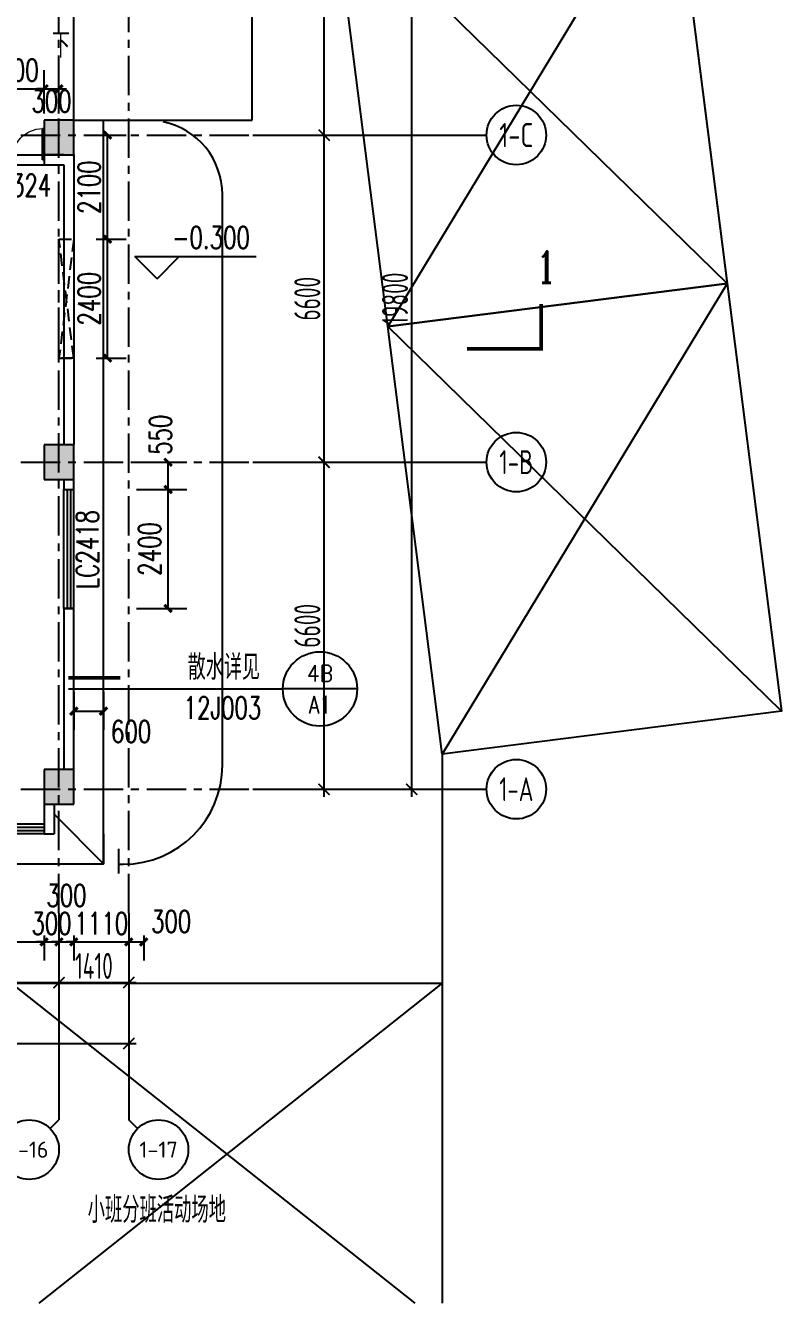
# Model space of a CAD drawing. Header units: millimetres. Extents: x -1048436 to -185795, y -983427 to 400387.
# Drawn here: x -680837 to -665581, y -515467 to -489683 of the extents above; entities that cross this region are included whole.
import ezdxf
from ezdxf.enums import TextEntityAlignment as Align

# ---------------------------------------------------------------- set-up
doc = ezdxf.new("R2010")
doc.units = ezdxf.units.MM
doc.header["$LTSCALE"] = 500
doc.linetypes.add('( Dashed )', pattern=[0.75, 0.5, -0.25])
doc.linetypes.add('一层轴网$0$CENTER', pattern=[50.8, 31.75, -6.35, 6.35, -6.35])
for name, color, linetype in [('AXIS_TEXT', 7, 'Continuous'), ('COLUMN', 254, 'Continuous'), ('DIM_SYMB', 3, 'Continuous'), ('PUB_DIM', 3, 'Continuous'), ('PUB_HATCH', 8, 'Continuous'), ('PUB_TEXT', 7, 'Continuous'), ('WINDOW', 4, 'Continuous'), ('WINDOW_TEXT', 7, 'Continuous'), ('一层轴网$0$建-文字', 4, 'Continuous'), ('一层轴网$0$建-符号', 150, 'Continuous'), ('一层轴网$0$建-轴线', 1, '一层轴网$0$CENTER'), ('室外道路', 44, 'Continuous'), ('建-墙', 254, 'Continuous'), ('建-屋面-排水沟落水口', 175, 'Continuous'), ('建-平面-家具', 251, 'Continuous'), ('建-文字', 4, 'Continuous'), ('建-符号', 13, 'Continuous'), ('建-符号-门编号', 13, 'Continuous'), ('建-门扇', 32, 'Continuous'), ('景-平面-绿化填充', 56, 'Continuous'), ('连廊柱子', 255, 'Continuous')]:
    doc.layers.add(name, color=color, linetype=linetype)
doc.styles.add('_TCH_DIM', font='SIMPLEX', dxfattribs={"bigfont": 'GBCBIG'})
doc.styles.add('_TCH_DIM_T3', font='SIMPLEX', dxfattribs={"width": 0.705882, "bigfont": 'GBCBIG'})
doc.styles.add('_TCH_LABEL', font='COMPLEX', dxfattribs={"bigfont": 'GBCBIG'})
doc.styles.add('_TCH_WINDOW', font='SIMPLEX', dxfattribs={"height": 3.5, "bigfont": 'GBCBIG'})
doc.styles.add('COMPLEX', font='COMPLEX')
doc.styles.add('XD2008', font='xd-hzs.shx', dxfattribs={"width": 0.7, "bigfont": 'xd-hztxt.shx'})
doc.styles.add('一层轴网$0$XD2008', font='xd-hzs.shx', dxfattribs={"width": 0.7, "bigfont": 'xd-hztxt.shx'})
doc.styles.add('一层轴网$0$XD2008_T3', font='xd-hzs.shx', dxfattribs={"width": 0.7, "bigfont": 'xd-hztxt.shx'})
doc.dimstyles.new('_TCH_ARCH&&150', dxfattribs={"dimtxt": 446.25, "dimasz": 150, "dimexe": 375, "dimexo": 450, "dimgap": 150, "dimtad": 1, "dimdec": 0, "dimzin": 0, "dimdsep": 46, "dimtxsty": '_TCH_DIM_T3', "dimblk": 'ARCHTICK', "dimcen": 0.09, "dimclrt": 7, "dimazin": 2, "dimtfac": 1, "dimtdec": 0, "dimtix": 1, "dimtmove": 2, "dimatfit": 3, "dimldrblk": 'ARCHTICK', "dimfxl": 1, "dimtolj": 1, "dimtzin": 0, "dimarcsym": 0})
doc.dimstyles.new('一层轴网$0$XD100&&150', dxfattribs={"dimtxt": 525, "dimasz": 225, "dimexe": 150, "dimexo": 150, "dimgap": 75, "dimtad": 1, "dimdec": 0, "dimdsep": 46, "dimtxsty": '一层轴网$0$XD2008_T3', "dimblk": '一层轴网$0$_ARCHTICK', "dimcen": 2.5, "dimdle": 150, "dimclrt": 7, "dimaunit": 1, "dimadec": 0, "dimazin": 0, "dimtfac": 1, "dimtdec": 0, "dimtix": 1, "dimtmove": 0, "dimatfit": 3, "dimfxl": 1, "dimtolj": 1, "dimtzin": 0, "dimarcsym": 0})

# ---------------------------------------------------------------- blocks, each defined once
blk = doc.blocks.new('中班活动场地')
at = {"layer": '建-平面-家具', "linetype": 'Continuous'}
for p, q in [((1743512, 795274), (1752212, 788374)), ((1752212, 795274), (1743512, 788374))]:
    blk.add_line(p, q, dxfattribs=at)
blk.add_lwpolyline([(1743512, 795274), (1752212, 795274), (1752212, 788374), (1743512, 788374), (1743512, 795274)], dxfattribs=at)
blk = doc.blocks.new('fdhgh')
at = {"layer": '景-平面-绿化填充'}
h = blk.add_hatch(dxfattribs=at)
h.set_pattern_fill('GRASS', color=256, scale=500, style=0)
h.set_pattern_definition([(90, (-26937.1, -803185.1), (-997.7955, 997.7955), [264.5807, -1731.0102]), (45, (-26937.1, -803185.1), (-997.7962, 997.7962), [264.5807, -1146.5161]), (135, (-26937.1, -803185.1), (-997.7962, -997.7962), [264.5807, -1146.5161])])
edge = h.paths.add_edge_path()
edge.add_line((-1391918, -533384), (-1391918, -500074))
edge.add_line((-1391918, -500074), (-1392920, -492192))
edge.add_line((-1392920, -492192), (-1460021, -492192))
edge.add_line((-1460021, -492192), (-1460021, -494283))
edge.add_arc((-1458021, -494283), 2000, 180, 270)
edge.add_line((-1458021, -496283), (-1434821, -496283))
edge.add_line((-1434821, -496283), (-1434821, -501283))
edge.add_line((-1434821, -501283), (-1452821, -501283))
edge.add_line((-1452821, -501283), (-1452821, -499283))
edge.add_line((-1452821, -499283), (-1458021, -499283))
edge.add_arc((-1458021, -501283), 2000, 90, 180)
edge.add_line((-1460021, -501283), (-1460021, -502283))
edge.add_line((-1460021, -502283), (-1406458, -502283))
edge.add_line((-1406458, -502283), (-1405476, -509988))
edge.add_line((-1405476, -509988), (-1405271, -509962))
edge.add_arc((-1405406, -508971), 1000, 277.7235, 360)
edge.add_line((-1404406, -508971), (-1404666, -506861))
edge.add_line((-1404666, -506861), (-1395440, -505688))
edge.add_line((-1395440, -505688), (-1393762, -518881))
edge.add_line((-1393762, -518881), (-1399615, -519626))
edge.add_arc((-1399489, -520618), 1000, 97.2475, 187.2475)
edge.add_line((-1400481, -520744), (-1400418, -521240))
edge.add_line((-1400418, -521240), (-1393573, -520369))
edge.add_line((-1393573, -520369), (-1391918, -533384))
edge = h.paths.add_edge_path()
edge.add_line((-1460644, -592730), (-1436235, -592730))
edge.add_line((-1436235, -592730), (-1436235, -590271))
edge.add_line((-1436235, -590271), (-1440973, -590271))
edge.add_line((-1440973, -590271), (-1440973, -582660))
edge.add_line((-1440973, -582660), (-1449771, -582659))
edge.add_line((-1449771, -582659), (-1449771, -583259))
edge.add_line((-1449771, -583259), (-1463873, -583259))
edge.add_line((-1463873, -583259), (-1463873, -584960))
edge.add_line((-1463873, -584960), (-1474580, -584960))
edge.add_line((-1474580, -584960), (-1476321, -583426))
edge.add_line((-1476321, -583426), (-1476321, -574192))
edge.add_line((-1476321, -574192), (-1481371, -574192))
edge.add_line((-1481371, -574192), (-1481371, -577350))
edge.add_arc((-1472371, -577350), 9000, 180, 247.0886)
edge.add_line((-1475875, -585640), (-1464599, -590406))
edge.add_arc((-1467358, -599627), 9626, 45.7713, 73.3481, ccw=False)
blk.add_line((-1399271, -583560), (-1399271, -584060))
at = {"layer": '室外道路', "ltscale": 5}
for p, q in [((-1397173, -581871), (-1397173, -570360)), ((-1385890, -580783), (-1392735, -581653)), ((-1392735, -581653), (-1392735, -592730)), ((-1399271, -583871), (-1399173, -583871))]:
    blk.add_line(p, q, dxfattribs=at)
blk.add_lwpolyline([(-1393573, -520369), (-1385890, -580783)], dxfattribs=at)
for centre, radius, start, end in [((-1398673, -570360), 1500, 0, 78.412), ((-1399173, -581871), 2000, 270, 0)]:
    blk.add_arc(centre, radius, start, end, dxfattribs=at)
at = {"layer": '建-平面-家具', "linetype": 'Continuous'}
for p, q in [((-1401435, -586271), (-1393291, -592730)), ((-1392735, -586271), (-1400879, -592730))]:
    blk.add_line(p, q, dxfattribs=at)
blk.add_lwpolyline([(-1401435, -586271), (-1392735, -586271), (-1392735, -592730)], dxfattribs=at)
at = {"layer": '连廊柱子', "rotation": 277.2475248641641}
for p in [(-2396960, 1065732), (-2395863, 1057101)]:
    blk.add_blockref('中班活动场地', p, dxfattribs=at)
blk = doc.blocks.new('_AXISO')
blk.add_circle((0, 0), 0.5)
at = {"layer": 'AXIS_TEXT', "style": 'COMPLEX', "width": 1.041667}
blk.add_attdef('A', text='', height=0.56, dxfattribs=at).set_placement((-0.25, -0.28), (0.25, -0.28), align=Align.FIT)
blk = doc.blocks.new('一层轴网$0$_ARCHTICK')
at = {"color": 0, "linetype": 'ByBlock', "const_width": 0.15}
blk.add_lwpolyline([(-0.5, -0.5), (0.5, 0.5)], dxfattribs=at)
blk = doc.blocks.new('*D2908')
at = {"layer": 'Defpoints', "color": 0, "transparency": 16777216}
for p in [(67050, -2500), (73200, -2500), (73200, -3900)]:
    blk.add_point(p, dxfattribs=at)
at = {"layer": '一层轴网$0$建-符号', "color": 0, "lineweight": -2, "transparency": 16777216}
for p, q in [((67050, -2650), (67050, -4050)), ((73200, -2650), (73200, -4050)), ((66900, -3900), (73350, -3900))]:
    blk.add_line(p, q, dxfattribs=at)
at = {"layer": '一层轴网$0$建-符号', "color": 0, "lineweight": -2, "transparency": 16777216, "xscale": 225, "yscale": 225, "zscale": 225, "rotation": 180}
blk.add_blockref('一层轴网$0$_ARCHTICK', (67050, -3900), dxfattribs=at)
at = {"layer": '一层轴网$0$建-符号', "color": 0, "lineweight": -2, "transparency": 16777216, "xscale": 225, "yscale": 225, "zscale": 225}
blk.add_blockref('一层轴网$0$_ARCHTICK', (73200, -3900), dxfattribs=at)
at = {"layer": '一层轴网$0$建-符号', "color": 7, "transparency": 16777216, "insert": (70125, -3562.5), "char_height": 525, "attachment_point": 5, "style": '一层轴网$0$XD2008_T3'}
blk.add_mtext('\\A1;6150', dxfattribs=at)
blk = doc.blocks.new('*D2909')
at = {"layer": 'Defpoints', "color": 0, "transparency": 16777216}
for p in [(73200, -2500), (74610, -2500), (74610, -3900)]:
    blk.add_point(p, dxfattribs=at)
at = {"layer": '一层轴网$0$建-符号', "color": 0, "lineweight": -2, "transparency": 16777216}
for p, q in [((73200, -2650), (73200, -4050)), ((74610, -2650), (74610, -4050)), ((73050, -3900), (74760, -3900))]:
    blk.add_line(p, q, dxfattribs=at)
at = {"layer": '一层轴网$0$建-符号', "color": 0, "lineweight": -2, "transparency": 16777216, "xscale": 225, "yscale": 225, "zscale": 225, "rotation": 180}
blk.add_blockref('一层轴网$0$_ARCHTICK', (73200, -3900), dxfattribs=at)
at = {"layer": '一层轴网$0$建-符号', "color": 0, "lineweight": -2, "transparency": 16777216, "xscale": 225, "yscale": 225, "zscale": 225}
blk.add_blockref('一层轴网$0$_ARCHTICK', (74610, -3900), dxfattribs=at)
at = {"layer": '一层轴网$0$建-符号', "color": 7, "transparency": 16777216, "insert": (73905, -3563), "char_height": 525, "attachment_point": 5, "style": '一层轴网$0$XD2008_T3'}
blk.add_mtext('\\A1;1410', dxfattribs=at)
blk = doc.blocks.new('*D2910')
at = {"layer": 'Defpoints', "color": 0, "transparency": 16777216}
for p in [(0, -4275), (74610, -4275), (74610, -5130)]:
    blk.add_point(p, dxfattribs=at)
at = {"layer": '一层轴网$0$建-符号', "color": 0, "lineweight": -2, "transparency": 16777216}
for p, q in [((0, -4425), (0, -5280)), ((74610, -4425), (74610, -5280)), ((-150, -5130), (74760, -5130))]:
    blk.add_line(p, q, dxfattribs=at)
at = {"layer": '一层轴网$0$建-符号', "color": 0, "lineweight": -2, "transparency": 16777216, "xscale": 225, "yscale": 225, "zscale": 225, "rotation": 180}
blk.add_blockref('一层轴网$0$_ARCHTICK', (0, -5130), dxfattribs=at)
at = {"layer": '一层轴网$0$建-符号', "color": 0, "lineweight": -2, "transparency": 16777216, "xscale": 225, "yscale": 225, "zscale": 225}
blk.add_blockref('一层轴网$0$_ARCHTICK', (74610, -5130), dxfattribs=at)
at = {"layer": '一层轴网$0$建-符号', "color": 7, "transparency": 16777216, "insert": (37305, -4793), "char_height": 525, "attachment_point": 5, "style": '一层轴网$0$XD2008_T3'}
blk.add_mtext('\\A1;74610', dxfattribs=at)
blk = doc.blocks.new('*D2931')
at = {"layer": 'Defpoints', "color": 0, "transparency": 16777216}
for p in [(77110, 19800), (78550, 19800), (77110, 13200)]:
    blk.add_point(p, dxfattribs=at)
at = {"layer": '一层轴网$0$建-符号', "color": 0, "lineweight": -2, "transparency": 16777216}
for p, q in [((78550, 13050), (78550, 19950)), ((77260, 19800), (78700, 19800)), ((77260, 13200), (78700, 13200))]:
    blk.add_line(p, q, dxfattribs=at)
at = {"layer": '一层轴网$0$建-符号', "color": 0, "lineweight": -2, "transparency": 16777216, "xscale": 225, "yscale": 225, "zscale": 225}
for p, rotation in [((78550, 19800), 90), ((78550, 13200), 270)]:
    blk.add_blockref('一层轴网$0$_ARCHTICK', p, dxfattribs=dict(at, rotation=rotation))
at = {"layer": '一层轴网$0$建-符号', "color": 7, "transparency": 16777216, "insert": (78212, 16500), "char_height": 525, "attachment_point": 5, "rotation": 90, "style": '一层轴网$0$XD2008_T3'}
blk.add_mtext('\\A1;6600', dxfattribs=at)
blk = doc.blocks.new('*D2932')
at = {"layer": 'Defpoints', "color": 0, "transparency": 16777216}
for p in [(77110, 13200), (78550, 13200), (77110, 6600)]:
    blk.add_point(p, dxfattribs=at)
at = {"layer": '一层轴网$0$建-符号', "color": 0, "lineweight": -2, "transparency": 16777216}
for p, q in [((77260, 13200), (78700, 13200)), ((78550, 6450), (78550, 13350)), ((77260, 6600), (78700, 6600))]:
    blk.add_line(p, q, dxfattribs=at)
at = {"layer": '一层轴网$0$建-符号', "color": 0, "lineweight": -2, "transparency": 16777216, "xscale": 225, "yscale": 225, "zscale": 225}
for p, rotation in [((78550, 13200), 90), ((78550, 6600), 270)]:
    blk.add_blockref('一层轴网$0$_ARCHTICK', p, dxfattribs=dict(at, rotation=rotation))
at = {"layer": '一层轴网$0$建-符号', "color": 7, "transparency": 16777216, "insert": (78212, 9900), "char_height": 525, "attachment_point": 5, "rotation": 90, "style": '一层轴网$0$XD2008_T3'}
blk.add_mtext('\\A1;6600', dxfattribs=at)
blk = doc.blocks.new('*D2933')
at = {"layer": 'Defpoints', "color": 0, "transparency": 16777216}
for p in [(77110, 6600), (78550, 6600), (77110, 0)]:
    blk.add_point(p, dxfattribs=at)
at = {"layer": '一层轴网$0$建-符号', "color": 0, "lineweight": -2, "transparency": 16777216}
for p, q in [((78550, -150), (78550, 6750)), ((77260, 6600), (78700, 6600)), ((77260, 0), (78700, 0))]:
    blk.add_line(p, q, dxfattribs=at)
at = {"layer": '一层轴网$0$建-符号', "color": 0, "lineweight": -2, "transparency": 16777216, "xscale": 225, "yscale": 225, "zscale": 225}
for p, rotation in [((78550, 6600), 90), ((78550, 0), 270)]:
    blk.add_blockref('一层轴网$0$_ARCHTICK', p, dxfattribs=dict(at, rotation=rotation))
at = {"layer": '一层轴网$0$建-符号', "color": 7, "transparency": 16777216, "insert": (78212, 3300), "char_height": 525, "attachment_point": 5, "rotation": 90, "style": '一层轴网$0$XD2008_T3'}
blk.add_mtext('\\A1;6600', dxfattribs=at)
blk = doc.blocks.new('*D2934')
at = {"layer": 'Defpoints', "color": 0, "transparency": 16777216}
for p in [(78925, 19800), (80320, 19800), (78925, 0)]:
    blk.add_point(p, dxfattribs=at)
at = {"layer": '一层轴网$0$建-符号', "color": 0, "lineweight": -2, "transparency": 16777216}
for p, q in [((80320, -150), (80320, 19950)), ((79075, 19800), (80470, 19800)), ((79075, 0), (80470, 0))]:
    blk.add_line(p, q, dxfattribs=at)
at = {"layer": '一层轴网$0$建-符号', "color": 0, "lineweight": -2, "transparency": 16777216, "xscale": 225, "yscale": 225, "zscale": 225}
for p, rotation in [((80320, 19800), 90), ((80320, 0), 270)]:
    blk.add_blockref('一层轴网$0$_ARCHTICK', p, dxfattribs=dict(at, rotation=rotation))
at = {"layer": '一层轴网$0$建-符号', "color": 7, "transparency": 16777216, "insert": (79982.5, 9900), "char_height": 525, "attachment_point": 5, "rotation": 90, "style": '一层轴网$0$XD2008_T3'}
blk.add_mtext('\\A1;19800', dxfattribs=at)
blk = doc.blocks.new('_ArchTick')
at = {"color": 0, "linetype": 'ByBlock', "const_width": 0.4}
blk.add_lwpolyline([(-0.5, -0.5), (0.5, 0.5)], dxfattribs=at)
blk = doc.blocks.new('*D2955')
at = {"layer": 'Defpoints', "color": 0, "transparency": 16777216}
for p in [(-679861, -491894), (-679181, -491894), (-679861, -493994)]:
    blk.add_point(p, dxfattribs=at)
at = {"layer": 'PUB_DIM', "color": 0, "lineweight": -2, "transparency": 16777216}
for p, q in [((-679411, -491894), (-678806, -491894)), ((-679181, -493994), (-679181, -491894)), ((-679411, -493994), (-678806, -493994))]:
    blk.add_line(p, q, dxfattribs=at)
at = {"layer": 'PUB_DIM', "color": 0, "lineweight": -2, "transparency": 16777216, "xscale": 150, "yscale": 150, "zscale": 150}
for p, rotation in [((-679181, -491894), 90), ((-679181, -493994), 270)]:
    blk.add_blockref('_ArchTick', p, dxfattribs=dict(at, rotation=rotation))
at = {"layer": 'PUB_DIM', "color": 7, "transparency": 16777216, "insert": (-679554, -492944), "char_height": 446.2, "attachment_point": 5, "rotation": 90, "style": '_TCH_DIM_T3'}
blk.add_mtext('\\A1;2100', dxfattribs=at)
blk = doc.blocks.new('*D2956')
at = {"layer": 'Defpoints', "color": 0, "transparency": 16777216}
for p in [(-679861, -493994), (-679181, -493994), (-679861, -496394)]:
    blk.add_point(p, dxfattribs=at)
at = {"layer": 'PUB_DIM', "color": 0, "lineweight": -2, "transparency": 16777216}
for p, q in [((-679411, -493994), (-678806, -493994)), ((-679181, -496394), (-679181, -493994)), ((-679411, -496394), (-678806, -496394))]:
    blk.add_line(p, q, dxfattribs=at)
at = {"layer": 'PUB_DIM', "color": 0, "lineweight": -2, "transparency": 16777216, "xscale": 150, "yscale": 150, "zscale": 150}
for p, rotation in [((-679181, -493994), 90), ((-679181, -496394), 270)]:
    blk.add_blockref('_ArchTick', p, dxfattribs=dict(at, rotation=rotation))
at = {"layer": 'PUB_DIM', "color": 7, "transparency": 16777216, "insert": (-679554, -495194), "char_height": 446.2, "attachment_point": 5, "rotation": 90, "style": '_TCH_DIM_T3'}
blk.add_mtext('\\A1;2400', dxfattribs=at)
blk = doc.blocks.new('*D342')
at = {"layer": 'Defpoints', "color": 0, "transparency": 16777216}
for p in [(-679863, -502677), (-679263, -502677), (-679263, -503516)]:
    blk.add_point(p, dxfattribs=at)
at = {"layer": 'PUB_DIM', "color": 0, "lineweight": -2, "transparency": 16777216}
for p, q in [((-679863, -503127), (-679863, -503891)), ((-679263, -503127), (-679263, -503891)), ((-679863, -503516), (-679263, -503516))]:
    blk.add_line(p, q, dxfattribs=at)
at = {"layer": 'PUB_DIM', "color": 0, "lineweight": -2, "transparency": 16777216, "xscale": 150, "yscale": 150, "zscale": 150, "rotation": 180}
blk.add_blockref('_ArchTick', (-679863, -503516), dxfattribs=at)
at = {"layer": 'PUB_DIM', "color": 0, "lineweight": -2, "transparency": 16777216, "xscale": 150, "yscale": 150, "zscale": 150}
blk.add_blockref('_ArchTick', (-679263, -503516), dxfattribs=at)
at = {"layer": 'PUB_DIM', "color": 7, "transparency": 16777216, "insert": (-678708, -503928), "char_height": 446.2, "attachment_point": 5, "style": '_TCH_DIM_T3'}
blk.add_mtext('\\A1;600', dxfattribs=at)
blk = doc.blocks.new('*D1663')
at = {"layer": 'Defpoints', "color": 0, "transparency": 16777216}
for p in [(-679045, -499044), (-677960, -499044), (-679045, -501444)]:
    blk.add_point(p, dxfattribs=at)
at = {"layer": 'PUB_DIM', "color": 0, "lineweight": -2, "transparency": 16777216}
for p, q in [((-678595, -499044), (-677585, -499044)), ((-677960, -501444), (-677960, -499044)), ((-678595, -501444), (-677585, -501444))]:
    blk.add_line(p, q, dxfattribs=at)
at = {"layer": 'PUB_DIM', "color": 0, "lineweight": -2, "transparency": 16777216, "xscale": 150, "yscale": 150, "zscale": 150}
for p, rotation in [((-677960, -499044), 90), ((-677960, -501444), 270)]:
    blk.add_blockref('_ArchTick', p, dxfattribs=dict(at, rotation=rotation))
at = {"layer": 'PUB_DIM', "color": 7, "transparency": 16777216, "insert": (-678333, -500244), "char_height": 446.2, "attachment_point": 5, "rotation": 90, "style": '_TCH_DIM_T3'}
blk.add_mtext('\\A1;2400', dxfattribs=at)
blk = doc.blocks.new('*D1664')
at = {"layer": 'Defpoints', "color": 0, "transparency": 16777216}
for p in [(-679045, -498494), (-677960, -498494), (-679045, -499044)]:
    blk.add_point(p, dxfattribs=at)
at = {"layer": 'PUB_DIM', "color": 0, "lineweight": -2, "transparency": 16777216}
for p, q in [((-678595, -498494), (-677585, -498494)), ((-677960, -499044), (-677960, -498494)), ((-678595, -499044), (-677585, -499044))]:
    blk.add_line(p, q, dxfattribs=at)
at = {"layer": 'PUB_DIM', "color": 0, "lineweight": -2, "transparency": 16777216, "xscale": 150, "yscale": 150, "zscale": 150}
for p, rotation in [((-677960, -498494), 90), ((-677960, -499044), 270)]:
    blk.add_blockref('_ArchTick', p, dxfattribs=dict(at, rotation=rotation))
at = {"layer": 'PUB_DIM', "color": 7, "transparency": 16777216, "insert": (-678112, -497939), "char_height": 446.2, "attachment_point": 5, "rotation": 90, "style": '_TCH_DIM_T3'}
blk.add_mtext('\\A1;550', dxfattribs=at)
blk = doc.blocks.new('*D1796')
at = {"layer": 'Defpoints', "color": 0, "transparency": 16777216}
for p in [(-680462, -490958), (-681762, -491909), (-680462, -491909)]:
    blk.add_point(p, dxfattribs=at)
at = {"layer": 'PUB_DIM', "color": 0, "lineweight": -2, "transparency": 16777216}
for p, q in [((-681762, -491459), (-681762, -490583)), ((-680462, -491459), (-680462, -490583)), ((-681762, -490958), (-681912, -490958)), ((-681762, -490958), (-680462, -490958)), ((-680462, -490958), (-680312, -490958))]:
    blk.add_line(p, q, dxfattribs=at)
at = {"layer": 'PUB_DIM', "color": 0, "lineweight": -2, "transparency": 16777216, "xscale": 150, "yscale": 150, "zscale": 150}
blk.add_blockref('_ArchTick', (-681762, -490958), dxfattribs=at)
at = {"layer": 'PUB_DIM', "color": 0, "lineweight": -2, "transparency": 16777216, "xscale": 150, "yscale": 150, "zscale": 150, "rotation": 180}
blk.add_blockref('_ArchTick', (-680462, -490958), dxfattribs=at)
at = {"layer": 'PUB_DIM', "color": 7, "transparency": 16777216, "insert": (-681112, -490585), "char_height": 446.2, "attachment_point": 5, "style": '_TCH_DIM_T3'}
blk.add_mtext('\\A1;1300', dxfattribs=at)
blk = doc.blocks.new('*D1797')
at = {"layer": 'Defpoints', "color": 0, "transparency": 16777216}
for p in [(-680163, -490958), (-680462, -491909), (-680163, -491909)]:
    blk.add_point(p, dxfattribs=at)
at = {"layer": 'PUB_DIM', "color": 0, "lineweight": -2, "transparency": 16777216}
for p, q in [((-680462, -491459), (-680462, -490583)), ((-680163, -491459), (-680163, -490583)), ((-680462, -490958), (-680612, -490958)), ((-680462, -490958), (-680163, -490958)), ((-680163, -490958), (-680013, -490958))]:
    blk.add_line(p, q, dxfattribs=at)
at = {"layer": 'PUB_DIM', "color": 0, "lineweight": -2, "transparency": 16777216, "xscale": 150, "yscale": 150, "zscale": 150}
blk.add_blockref('_ArchTick', (-680462, -490958), dxfattribs=at)
at = {"layer": 'PUB_DIM', "color": 0, "lineweight": -2, "transparency": 16777216, "xscale": 150, "yscale": 150, "zscale": 150, "rotation": 180}
blk.add_blockref('_ArchTick', (-680163, -490958), dxfattribs=at)
at = {"layer": 'PUB_DIM', "color": 7, "transparency": 16777216, "insert": (-680313, -491208), "char_height": 446.2, "attachment_point": 5, "style": '_TCH_DIM_T3'}
blk.add_mtext('\\A1;300', dxfattribs=at)
blk = doc.blocks.new('*D2771')
at = {"layer": 'Defpoints', "color": 0, "transparency": 16777216}
for p in [(-686013, -507594), (-680463, -507594), (-680463, -508173)]:
    blk.add_point(p, dxfattribs=at)
at = {"layer": 'PUB_DIM', "color": 0, "lineweight": -2, "transparency": 16777216}
for p, q in [((-686013, -508044), (-686013, -508548)), ((-686013, -508173), (-680463, -508173)), ((-680463, -508044), (-680463, -508548))]:
    blk.add_line(p, q, dxfattribs=at)
at = {"layer": 'PUB_DIM', "color": 0, "lineweight": -2, "transparency": 16777216, "xscale": 150, "yscale": 150, "zscale": 150, "rotation": 180}
blk.add_blockref('_ArchTick', (-686013, -508173), dxfattribs=at)
at = {"layer": 'PUB_DIM', "color": 0, "lineweight": -2, "transparency": 16777216, "xscale": 150, "yscale": 150, "zscale": 150}
blk.add_blockref('_ArchTick', (-680463, -508173), dxfattribs=at)
at = {"layer": 'PUB_DIM', "color": 7, "transparency": 16777216, "insert": (-683238, -507800), "char_height": 446.2, "attachment_point": 5, "style": '_TCH_DIM_T3'}
blk.add_mtext('\\A1;5550', dxfattribs=at)
blk = doc.blocks.new('*D2772')
at = {"layer": 'Defpoints', "color": 0, "transparency": 16777216}
for p in [(-680463, -507594), (-680163, -507594), (-680163, -508173)]:
    blk.add_point(p, dxfattribs=at)
at = {"layer": 'PUB_DIM', "color": 0, "lineweight": -2, "transparency": 16777216}
for p, q in [((-680463, -508173), (-680613, -508173)), ((-680463, -508044), (-680463, -508548)), ((-680463, -508173), (-680163, -508173)), ((-680163, -508044), (-680163, -508548)), ((-680163, -508173), (-680013, -508173))]:
    blk.add_line(p, q, dxfattribs=at)
at = {"layer": 'PUB_DIM', "color": 0, "lineweight": -2, "transparency": 16777216, "xscale": 150, "yscale": 150, "zscale": 150}
blk.add_blockref('_ArchTick', (-680463, -508173), dxfattribs=at)
at = {"layer": 'PUB_DIM', "color": 0, "lineweight": -2, "transparency": 16777216, "xscale": 150, "yscale": 150, "zscale": 150, "rotation": 180}
blk.add_blockref('_ArchTick', (-680163, -508173), dxfattribs=at)
at = {"layer": 'PUB_DIM', "color": 7, "transparency": 16777216, "insert": (-680313, -507800), "char_height": 446.2, "attachment_point": 5, "style": '_TCH_DIM_T3'}
blk.add_mtext('\\A1;300', dxfattribs=at)
blk = doc.blocks.new('*D2773')
at = {"layer": 'Defpoints', "color": 0, "transparency": 16777216}
for p in [(-680163, -507594), (-679863, -507594), (-679863, -508173)]:
    blk.add_point(p, dxfattribs=at)
at = {"layer": 'PUB_DIM', "color": 0, "lineweight": -2, "transparency": 16777216}
for p, q in [((-680163, -508173), (-680313, -508173)), ((-680163, -508044), (-680163, -508548)), ((-680163, -508173), (-679863, -508173)), ((-679863, -508044), (-679863, -508548)), ((-679863, -508173), (-679713, -508173))]:
    blk.add_line(p, q, dxfattribs=at)
at = {"layer": 'PUB_DIM', "color": 0, "lineweight": -2, "transparency": 16777216, "xscale": 150, "yscale": 150, "zscale": 150}
blk.add_blockref('_ArchTick', (-680163, -508173), dxfattribs=at)
at = {"layer": 'PUB_DIM', "color": 0, "lineweight": -2, "transparency": 16777216, "xscale": 150, "yscale": 150, "zscale": 150, "rotation": 180}
blk.add_blockref('_ArchTick', (-679863, -508173), dxfattribs=at)
at = {"layer": 'PUB_DIM', "color": 7, "transparency": 16777216, "insert": (-680013, -507235), "char_height": 446.2, "attachment_point": 5, "style": '_TCH_DIM_T3'}
blk.add_mtext('\\A1;300', dxfattribs=at)
blk = doc.blocks.new('*D2774')
at = {"layer": 'Defpoints', "color": 0, "transparency": 16777216}
for p in [(-679863, -507594), (-678753, -507594), (-678753, -508173)]:
    blk.add_point(p, dxfattribs=at)
at = {"layer": 'PUB_DIM', "color": 0, "lineweight": -2, "transparency": 16777216}
for p, q in [((-679863, -508173), (-680013, -508173)), ((-679863, -508044), (-679863, -508548)), ((-679863, -508173), (-678753, -508173)), ((-678753, -508044), (-678753, -508548)), ((-678753, -508173), (-678603, -508173))]:
    blk.add_line(p, q, dxfattribs=at)
at = {"layer": 'PUB_DIM', "color": 0, "lineweight": -2, "transparency": 16777216, "xscale": 150, "yscale": 150, "zscale": 150}
blk.add_blockref('_ArchTick', (-679863, -508173), dxfattribs=at)
at = {"layer": 'PUB_DIM', "color": 0, "lineweight": -2, "transparency": 16777216, "xscale": 150, "yscale": 150, "zscale": 150, "rotation": 180}
blk.add_blockref('_ArchTick', (-678753, -508173), dxfattribs=at)
at = {"layer": 'PUB_DIM', "color": 7, "transparency": 16777216, "insert": (-679308, -507800), "char_height": 446.2, "attachment_point": 5, "style": '_TCH_DIM_T3'}
blk.add_mtext('\\A1;1110', dxfattribs=at)
blk = doc.blocks.new('*D2775')
at = {"layer": 'Defpoints', "color": 0, "transparency": 16777216}
for p in [(-678753, -507594), (-678453, -507594), (-678453, -508173)]:
    blk.add_point(p, dxfattribs=at)
at = {"layer": 'PUB_DIM', "color": 0, "lineweight": -2, "transparency": 16777216}
for p, q in [((-678753, -508044), (-678753, -508548)), ((-678753, -508173), (-678453, -508173)), ((-678453, -508044), (-678453, -508548))]:
    blk.add_line(p, q, dxfattribs=at)
at = {"layer": 'PUB_DIM', "color": 0, "lineweight": -2, "transparency": 16777216, "xscale": 150, "yscale": 150, "zscale": 150, "rotation": 180}
blk.add_blockref('_ArchTick', (-678753, -508173), dxfattribs=at)
at = {"layer": 'PUB_DIM', "color": 0, "lineweight": -2, "transparency": 16777216, "xscale": 150, "yscale": 150, "zscale": 150}
blk.add_blockref('_ArchTick', (-678453, -508173), dxfattribs=at)
at = {"layer": 'PUB_DIM', "color": 7, "transparency": 16777216, "insert": (-677898, -507760), "char_height": 446.2, "attachment_point": 5, "style": '_TCH_DIM_T3'}
blk.add_mtext('\\A1;300', dxfattribs=at)
blk = doc.blocks.new('$DorLib2D$00000002')
for p, q in [((-0.5, 0), (-0.5, 0.4875)), ((-0.475, 0.4875), (-0.5, 0.4875)), ((-0.475, 0), (-0.475, 0.4875)), ((0.475, 0), (0.475, 0.4875)), ((0.475, 0.4875), (0.5, 0.4875)), ((0.5, 0), (0.5, 0.4875)), ((-0.5, 0), (-0.475, 0)), ((0.5, 0), (0.475, 0))]:
    blk.add_line(p, q)
at = {"lineweight": 13}
for centre, start, end in [((-0.4875, 0), 0, 88.53072), ((0.4875, 0), 91.46928, 180)]:
    blk.add_arc(centre, 0.4875, start, end, dxfattribs=at)
blk = doc.blocks.new('$TCHSYS$WIN2D')
for p, q in [((-0.5, 0.5), (0.5, 0.5)), ((-0.5, 0.5), (-0.5, -0.5)), ((0.5, 0.5), (0.5, -0.5)), ((0.5, 0.1667), (-0.5, 0.1667)), ((0.5, -0.1667), (-0.5, -0.1667)), ((-0.5, -0.5), (0.5, -0.5))]:
    blk.add_line(p, q)
blk = doc.blocks.new('一层轴网')
at = {"layer": '一层轴网$0$建-符号'}
for p, q in [((77110, 13200), (81830, 13200)), ((81830.3, 13201.8), (81830.3, 13201.8)), ((77110, 6600), (81830, 6600)), ((81830.6, 6601.8), (81830.6, 6601.8)), ((77110, 0), (81830, 0)), ((81830.9, 1.8), (81830.9, 1.8)), ((73200, -2500), (73200, -6670)), ((74610, -2500), (74610, -6670)), ((73024.3, -6845.7), (73200, -6670)), ((74785.7, -6845.7), (74610, -6670))]:
    blk.add_line(p, q, dxfattribs=at)
at = {"layer": '一层轴网$0$建-轴线', "ltscale": 0.05}
for p, q in [((-2500, 13200), (77110, 13200)), ((-2500, 6600), (77110, 6600)), ((-2500, 0), (77110, 0))]:
    blk.add_line(p, q, dxfattribs=at)
for points in [[(73200, -2500), (73200, 26879.1)], [(74610, -2500.8), (74610, 26878.3)]]:
    blk.add_lwpolyline(points, dxfattribs=at)
at = {"layer": '一层轴网$0$建-符号'}
ref = blk.add_blockref('_AXISO', (82430.3, 13201.8), dxfattribs=dict(at, xscale=1200, yscale=1200, zscale=1200))
ref.add_attrib('A', '1-C', dxfattribs={"layer": '一层轴网$0$建-文字', "height": 486.4, "style": '一层轴网$0$XD2008', "width": 0.917494}).set_placement((82087.9, 12958.6), (82772.7, 12958.6), align=Align.FIT)
ref = blk.add_blockref('_AXISO', (82430.6, 6601.8), dxfattribs=dict(at, xscale=1200, yscale=1200, zscale=1200))
ref.add_attrib('A', '1-B', dxfattribs={"layer": '一层轴网$0$建-文字', "height": 481.73, "style": '一层轴网$0$XD2008', "width": 0.947467}).set_placement((82086.5, 6360.9), (82774.6, 6360.9), align=Align.FIT)
ref = blk.add_blockref('_AXISO', (82430.9, 1.8), dxfattribs=dict(at, xscale=1200, yscale=1200, zscale=1200))
ref.add_attrib('A', '1-A', dxfattribs={"layer": '一层轴网$0$建-文字', "height": 479.03, "style": '一层轴网$0$XD2008', "width": 0.922464}).set_placement((82085.8, -237.7), (82775.9, -237.7), align=Align.FIT)
ref = blk.add_blockref('_AXISO', (72600, -7270), dxfattribs=dict(at, xscale=1200, yscale=1200, zscale=1200))
ref.add_attrib('A', '1-16', dxfattribs={"layer": '一层轴网$0$建-文字', "height": 326.94, "style": '一层轴网$0$XD2008', "width": 0.778903}).set_placement((72213.1, -7433.5), (72986.9, -7433.5), align=Align.FIT)
ref = blk.add_blockref('_AXISO', (75210, -7270), dxfattribs=dict(at, xscale=1200, yscale=1200, zscale=1200))
ref.add_attrib('A', '1-17', dxfattribs={"layer": '一层轴网$0$建-文字', "height": 323.08, "style": '一层轴网$0$XD2008', "width": 0.78}).set_placement((74822.3, -7431.5), (75597.7, -7431.5), align=Align.FIT)
for p1, p2, distance, picture, middle in [((77110, 13200), (77110, 19800), -1440, '*D2931', (78212.5, 16500)), ((78925, 0), (78925, 19800), -1395, '*D2934', (79982.5, 9900)), ((77110, 6600), (77110, 13200), -1440, '*D2932', (78212.5, 9900)), ((77110, 0), (77110, 6600), -1440, '*D2933', (78212.5, 3300)), ((67050, -2500), (73200, -2500), -1400, '*D2908', (70125, -3562.5)), ((73200, -2500), (74610, -2500), -1400, '*D2909', (73905, -3562.5)), ((0, -4275), (74610, -4275), -855, '*D2910', (37305, -4792.5))]:
    dim = blk.add_aligned_dim(p1=p1, p2=p2, distance=distance, dimstyle='一层轴网$0$XD100&&150', dxfattribs=at)
    dim.commit()
    dim.dimension.update_dxf_attribs({"geometry": picture, "text_midpoint": middle})
blk = doc.blocks.new('dsgdfgdfghgf')
at = {"linetype": '( Dashed )'}
blk.add_lwpolyline([(-679862.7, -493994), (-679862.7, -496394), (-680162.7, -496394), (-680162.7, -493994), (-679862.7, -493994), (-680162.7, -496394), (-679862.7, -496394), (-680162.7, -493994)], dxfattribs=at)
at = {"layer": 'PUB_DIM'}
for p1, p2, picture, middle in [((-679861.4, -493994), (-679861.4, -491894), '*D2955', (-679553.8, -492944)), ((-679861.4, -496394), (-679861.4, -493994), '*D2956', (-679553.8, -495194))]:
    dim = blk.add_aligned_dim(p1=p1, p2=p2, distance=-680.7, dimstyle='_TCH_ARCH&&150', dxfattribs=at)
    dim.commit()
    dim.dimension.update_dxf_attribs({"geometry": picture, "text_midpoint": middle})

msp = doc.modelspace()

# ---------------------------------------------------------------- hatches: boundary and pattern name
at = {"layer": 'PUB_HATCH'}
for points in [[(-680461.4, -491593.8), (-680461.4, -492293.8), (-679861.4, -492293.8), (-679861.4, -491593.8)], [(-680461.4, -498143.8), (-680461.4, -498843.8), (-679861.4, -498843.8), (-679861.4, -498143.8)], [(-680461.4, -504693.8), (-680461.4, -505393.8), (-679861.4, -505393.8), (-679861.4, -504693.8)]]:
    msp.add_hatch(color=256, dxfattribs=at).paths.add_polyline_path(points)

# ---------------------------------------------------------------- linework, layer by layer
for p, q in [((-679862.7, -491594), (-679862.7, -489094)), ((-676262.7, -491594), (-676262.7, -489094)), ((-679862.7, -491594), (-678312.7, -491594))]:
    msp.add_line(p, q)
msp.add_lwpolyline([(-678312.7, -491594), (-676262.7, -491594)])
at = {"layer": 'COLUMN'}
for p, q in [((-680461.4, -491593.8), (-680461.4, -492293.8)), ((-679861.4, -491593.8), (-680461.4, -491593.8)), ((-679861.4, -492293.8), (-679861.4, -491593.8)), ((-680461.4, -492293.8), (-679861.4, -492293.8)), ((-680461.4, -498143.8), (-680461.4, -498843.8)), ((-679861.4, -498143.8), (-680461.4, -498143.8)), ((-679861.4, -498843.8), (-679861.4, -498143.8)), ((-680461.4, -498843.8), (-679861.4, -498843.8)), ((-680461.4, -504693.8), (-680461.4, -505393.8)), ((-679861.4, -504693.8), (-680461.4, -504693.8)), ((-679861.4, -505393.8), (-679861.4, -504693.8)), ((-680461.4, -505393.8), (-679861.4, -505393.8))]:
    msp.add_line(p, q, dxfattribs=at)
at = {"layer": 'DIM_SYMB'}
msp.add_lwpolyline([(-679862.7, -490069, 0, 0, 0), (-676712.7, -490069, 120, 0, 0), (-676262.7, -490069, 0, 0, 0)], format="xyseb", dxfattribs=at)
at = {"layer": 'DIM_SYMB', "const_width": 75}
msp.add_lwpolyline([(-671928.1, -496204.2), (-670428.1, -496204.2), (-670428.1, -495304.2)], dxfattribs=at)
at = {"layer": '建-墙'}
for p, q in [((-680062.7, -492294), (-680462.4, -492294)), ((-680462.4, -492294), (-680462.4, -492494)), ((-680062.7, -492293.8), (-680062.7, -492294)), ((-679862.7, -492293.8), (-679862.7, -492394)), ((-679862.7, -492394), (-679862.7, -498143.8)), ((-680462.4, -492494), (-680062.7, -492494)), ((-680062.7, -492494), (-680062.7, -498143.8)), ((-680062.7, -498843.8), (-680062.7, -499044)), ((-679862.7, -499044), (-679862.7, -498843.8)), ((-680062.7, -499044), (-679862.7, -499044)), ((-679862.7, -501444), (-680062.7, -501444)), ((-680062.7, -501444), (-680062.7, -504693.8)), ((-679862.7, -504693.8), (-679862.7, -501444)), ((-680462.7, -505294), (-680462.7, -505794)), ((-680461.4, -505294), (-680462.7, -505294)), ((-680262.7, -505393.8), (-680262.7, -505994)), ((-680462.7, -505794), (-680462.7, -505994)), ((-680462.7, -505994), (-680262.7, -505994))]:
    msp.add_line(p, q, dxfattribs=at)
at = {"layer": '建-屋面-排水沟落水口'}
for p in [(-680262.7, -505594), (-679262.7, -505994)]:
    msp.add_line(p, (-679262.7, -506594), dxfattribs=at)
msp.add_lwpolyline([(-744762.7, -505994), (-717562.7, -505994), (-717562.7, -506594), (-710412.7, -506594), (-710412.7, -505994), (-705262.8, -505994), (-705262.8, -506594), (-694812.7, -506594), (-694812.7, -505994), (-690112.7, -505994), (-690112.7, -506594), (-679262.7, -506594), (-679262.7, -506044), (-679262.7, -491594)], dxfattribs=at)
at = {"layer": '建-符号'}
for p, q in [((-678183.7, -494792), (-678633.7, -494342)), ((-678633.7, -494342), (-676182.7, -494342)), ((-678183.7, -494792), (-677733.7, -494342)), ((-679972.4, -503068.9), (-678059.6, -503068.9)), ((-678059.6, -503068.9), (-675644.6, -503068.9)), ((-674144.6, -503068.9), (-675644.6, -503068.9))]:
    msp.add_line(p, q, dxfattribs=at)
at = {"layer": '建-符号', "const_width": 75}
msp.add_lwpolyline([(-679972.4, -502843.9), (-678925.1, -502843.9)], dxfattribs=at)
at = {"layer": '建-符号'}
msp.add_circle((-674894.6, -503068.9), 750, dxfattribs=at)
at = {"layer": '建-门扇'}
for p, q in [((-681762.4, -492294), (-680462.4, -492294)), ((-681762.4, -492494), (-680462.4, -492494))]:
    msp.add_line(p, q, dxfattribs=at)

# ---------------------------------------------------------------- block references
for name, p in [('fdhgh', (720308.8, 77265.7)), ('一层轴网', (-753362.7, -505094)), ('dsgdfgdfghgf', (0, 0))]:
    msp.add_blockref(name, p)
at = {"layer": 'WINDOW'}
ref = msp.add_blockref('$TCHSYS$WIN2D', (-679962.7, -500244), dxfattribs=dict(at, xscale=-2400, yscale=-200, zscale=-2400, rotation=270))
ref.add_attrib('A', 'LC2418', (-679364.6, -501054), dxfattribs={"layer": 'WINDOW_TEXT', "height": 446.25, "rotation": 90, "style": '_TCH_WINDOW', "width": 0.705882})
ref = msp.add_blockref('$TCHSYS$WIN2D', (-683237.7, -505894), dxfattribs=dict(at, xscale=-5550, yscale=200, zscale=-5550, rotation=359.9999999999123))
ref.add_attrib('A', 'LC5630', (-684277.7, -506492.1), dxfattribs={"layer": 'WINDOW_TEXT', "height": 446.25, "style": '_TCH_WINDOW', "width": 0.705882})
at = {"layer": '建-门扇'}
ref = msp.add_blockref('$DorLib2D$00000002', (-681112.4, -492394), dxfattribs=dict(at, xscale=-1300, yscale=1300, zscale=200, rotation=359.9999999959387))
ref.add_attrib('A', 'LM1324', (-681952.4, -493130.3), dxfattribs={"layer": '建-符号-门编号', "height": 446.25, "style": '_TCH_WINDOW', "width": 0.705882})

# ---------------------------------------------------------------- texts
at = {"layer": 'PUB_TEXT', "style": '_TCH_DIM'}
for s, height, p in [('下', 506.4, (-680305, -490331.5)), ('散水详见', 506.38, (-677564.2, -502883.5))]:
    msp.add_text(s, height=height, dxfattribs=at).set_placement(p)
at = {"layer": 'PUB_TEXT', "width": 0.705882}
for s, height, style, p in [('1', 637.5, '_TCH_LABEL', (-670524.5, -494873)), ('12J003', 446.25, '_TCH_DIM', (-677647.1, -503672.7))]:
    msp.add_text(s, height=height, dxfattribs=dict(at, style=style)).set_placement(p)
at = {"layer": 'PUB_TEXT', "style": '_TCH_DIM'}
for s, height, p, p2 in [('4B', 329.48, (-675161.3, -502920.3), (-674627.9, -502920.3)), ('A1', 353.2, (-675121.7, -503566.8), (-674667.5, -503566.8))]:
    msp.add_text(s, height=height, dxfattribs=at).set_placement(p, p2, align=Align.FIT)
at = {"layer": '建-文字'}
for s, height, style, width, p in [('-0.300', 446.25, '_TCH_DIM', 0.705882, (-677877.7, -494184.5)), ('小班分班活动场地', 525, 'XD2008', 0.7, (-679584, -513841.7))]:
    msp.add_text(s, height=height, dxfattribs=dict(at, style=style, width=width)).set_placement(p)

# ---------------------------------------------------------------- dimensions: what is measured, and where the dimension line sits
at = {"layer": 'PUB_DIM'}
for p1, p2, distance, picture, middle in [((-681762.4, -491909.4), (-680462.4, -491909.4), 950.9, '*D1796', (-681112.4, -490585.3)), ((-679044.8, -501444), (-679044.8, -499044), -1085, '*D1663', (-678332.9, -500244)), ((-686012.7, -507594), (-680462.6, -507594), -578.8, '*D2771', (-683237.6, -507799.7)), ((-680462.6, -507594), (-680162.7, -507594), -578.8, '*D2772', (-680312.6, -507799.7)), ((-679862.7, -507594), (-678752.7, -507594), -578.8, '*D2774', (-679307.7, -507799.7))]:
    dim = msp.add_aligned_dim(p1=p1, p2=p2, distance=distance, dimstyle='_TCH_ARCH&&150', dxfattribs=at)
    dim.commit()
    dim.dimension.update_dxf_attribs({"geometry": picture, "text_midpoint": middle})
for base, p1, p2, angle, picture, middle in [((-680162.7, -490958.5), (-680462.4, -491909.4), (-680162.7, -491909.4), 360, '*D1797', (-680312.5, -491207.5)), ((-677959.8, -498494), (-679044.8, -499044), (-679044.8, -498494), 90, '*D1664', (-678112.3, -497939)), ((-679262.7, -503515.8), (-679862.7, -502677), (-679262.7, -502677), 0, '*D342', (-678707.7, -503928.3)), ((-679862.7, -508172.8), (-680162.7, -507594), (-679862.7, -507594), 0, '*D2773', (-680012.7, -507235.3)), ((-678452.6, -508172.8), (-678752.7, -507594), (-678452.6, -507594), 0, '*D2775', (-677897.6, -507760.3))]:
    dim = msp.add_linear_dim(base=base, p1=p1, p2=p2, angle=angle, dimstyle='_TCH_ARCH&&150', dxfattribs=at)
    dim.commit()
    dim.dimension.update_dxf_attribs({"geometry": picture, "text_midpoint": middle, "dimtype": 129})

doc.saveas('drawing.dxf')
